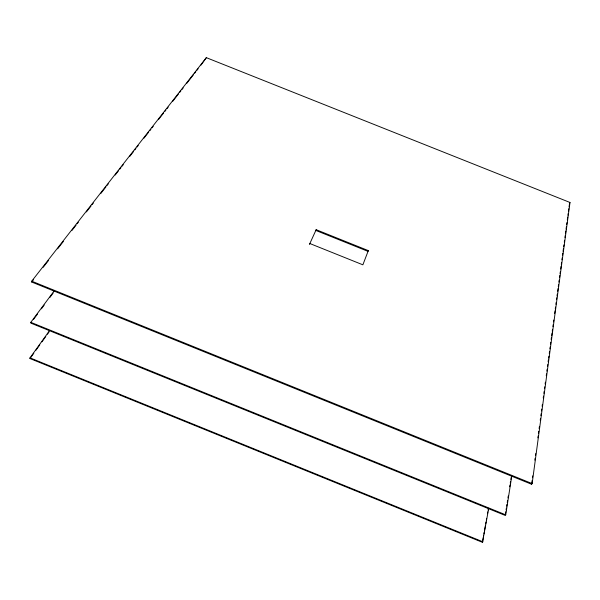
<?xml version="1.0" encoding="UTF-8"?>
<svg xmlns="http://www.w3.org/2000/svg" width="600" height="600" viewBox="0 0 600 600"><rect width="100%" height="100%" fill="white"/><g stroke="black" fill="none" stroke-linecap="round" stroke-linejoin="round"><path stroke-width="0.9" d="M488.67 508.665L482.482 542.34L30 358.56L30.015 357.862L49.62 330.487M54.3 290.782L30.803 322.327L30.787 323.093L505.23 515.43L505.725 514.845L511.77 476.062M31.695 282.03L31.71 281.183L206.333 57.66L570 202.478L532.14 483.6L531.592 484.245L31.695 282.03L33.42 279.817M531.592 484.245L532.095 480.533M532.47 477.75L532.717 475.89M534.847 460.125L535.102 458.265M535.477 455.482L535.725 453.63M537.862 437.857L538.11 436.005M538.485 433.222L538.74 431.362M539.115 428.58L539.362 426.728M540.24 420.232L540.495 418.38M540.87 415.597L541.118 413.737M541.493 410.955L541.748 409.103M542.123 406.32L542.37 404.46M543.248 397.972L543.502 396.112M543.877 393.33L544.125 391.478M544.5 388.695L544.755 386.835M545.13 384.053L545.385 382.2M546.263 375.705L546.51 373.853M546.885 371.07L547.14 369.21M547.515 366.428L547.763 364.575M548.138 361.793L548.393 359.933M548.64 358.08L548.895 356.228M549.27 353.445L549.518 351.585M549.893 348.803L550.148 346.95M550.523 344.168L550.77 342.308M551.145 339.525L551.4 337.673M551.648 335.82L552.023 333.038M552.278 331.178L552.525 329.325M552.9 326.543L553.155 324.683M553.53 321.9L553.778 320.048M554.655 313.553L555.037 310.77M555.285 308.918L555.533 307.058M555.915 304.275L556.162 302.423M556.537 299.64L556.793 297.78M557.04 295.928L557.287 294.075M557.67 291.293L558.045 288.51M558.293 286.65L558.548 284.798M558.923 282.015L559.17 280.155M559.545 277.373L559.8 275.52M560.048 273.668L560.303 271.808M560.678 269.025L561.053 266.243M561.3 264.39L561.555 262.53M561.93 259.748L562.178 257.895M562.553 255.112L562.808 253.252M563.055 251.4L563.43 248.618M563.685 246.765L563.933 244.905M564.308 242.123L564.562 240.27M564.938 237.487L565.185 235.627M565.44 233.775L565.815 230.993M566.062 229.14L566.445 226.35M566.692 224.498L566.94 222.645M567.322 219.862L567.697 217.08M567.945 215.22L568.2 213.368M568.447 211.507L568.822 208.725M569.077 206.873L569.452 204.09M505.522 513.585L505.808 511.732M506.1 509.888L506.385 508.043M506.67 506.197L506.963 504.345M507.248 502.5L507.54 500.655M507.975 497.888L508.26 496.035M509.7 486.803L509.993 484.957M510.278 483.112L510.57 481.268M510.855 479.415L511.147 477.57M482.482 542.34L483.607 535.875M483.923 534.03L484.245 532.178M484.567 530.332L485.37 525.713M485.685 523.868L486.007 522.023M486.33 520.178L486.653 518.325M487.447 513.713L487.77 511.86M488.092 510.015L488.408 508.17M206.333 57.66L201.007 65.085M316.163 229.702L315.892 230.468L368.002 251.362L368.317 250.612L316.163 229.702L309.517 244.275L309.788 243.51L362.873 264.817L368.317 250.612M569.58 203.16L570 202.478M30 358.56L33.81 353.235M35.985 350.197L39.795 344.873M41.97 341.827L45.78 336.502M47.415 334.222L49.05 331.942M33.578 319.335L37.492 314.077M41.407 308.82L44.197 305.062M49.793 297.555L53.145 293.048M43.215 267.27L48.398 260.632M57.608 248.827L63.367 241.447M72.008 230.377L76.035 225.21M77.19 223.733L78.338 222.263M86.407 211.928L91.012 206.025M92.16 204.548L93.315 203.077M100.8 193.485L105.983 186.84M107.137 185.363L108.285 183.892M115.2 175.035L118.657 170.61M119.805 169.132L120.96 167.655M122.108 166.178L123.262 164.7M129.593 156.585L133.627 151.425M134.782 149.947L135.93 148.47M137.085 146.993L138.233 145.515M143.993 138.142L148.597 132.233M149.752 130.762L150.907 129.285M152.055 127.808L153.21 126.33M158.392 119.692L163.575 113.047M164.722 111.578L165.877 110.1M167.032 108.623L168.18 107.145M172.785 101.243L178.545 93.863M179.7 92.385L180.847 90.915M182.002 89.438L183.157 87.96M186.608 83.535L193.522 74.677M194.67 73.2L195.825 71.73M196.972 70.252L198.127 68.775M31.71 281.183L532.14 483.6M30.803 322.327L505.725 514.845M30.015 357.862L482.933 541.815"/></g></svg>
